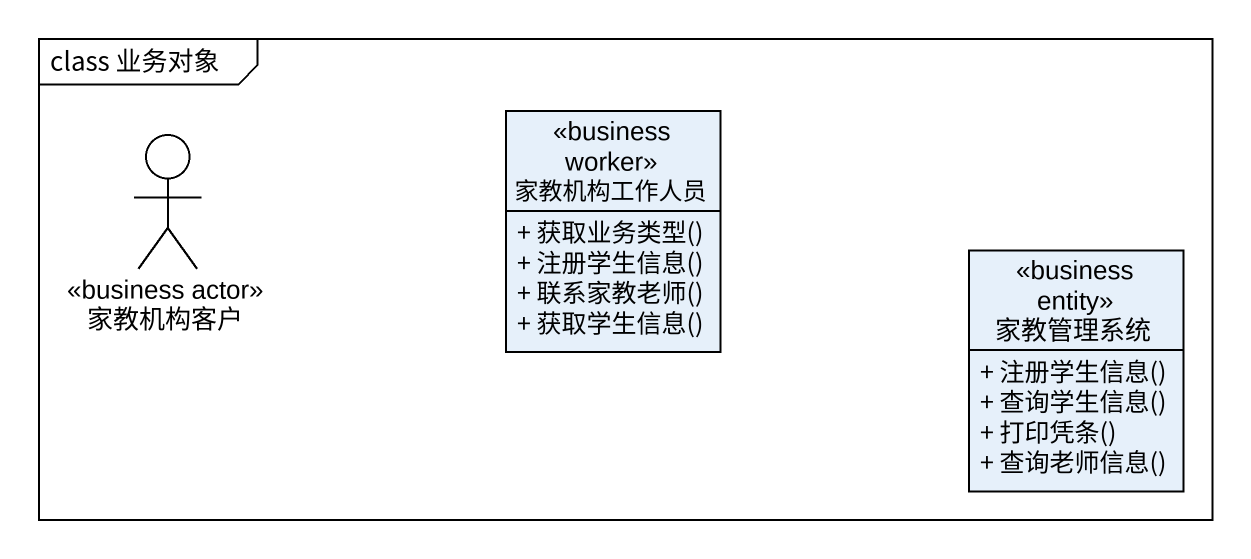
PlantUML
@startuml
mainframe class 业务对象
allowmixing
hide circle
hide empty members
skinparam classAttributeIconSize 0
class 家教机构工作人员 <<business worker>> {
  + 获取业务类型()
  + 注册学生信息()
  + 联系家教老师()
  + 获取学生信息()
}
actor 家教机构客户 <<business actor>>
class 家教管理系统 <<business entity>> {
  + 注册学生信息()
  + 查询学生信息()
  + 打印凭条()
  + 查询老师信息()
}
@enduml
